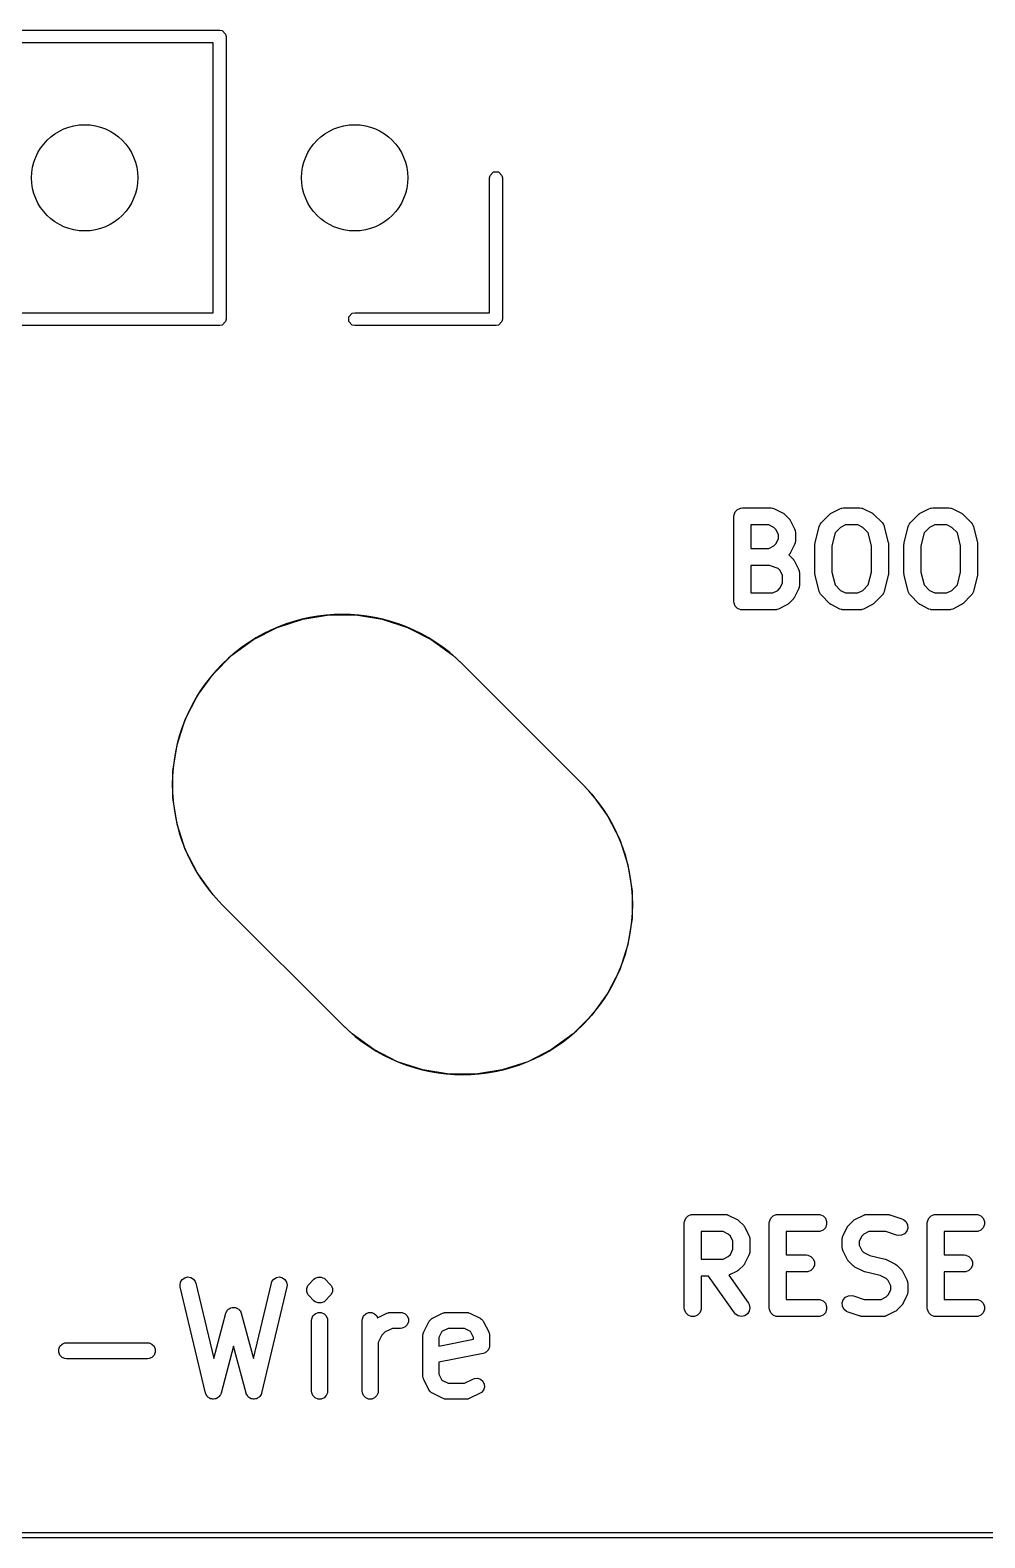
# Model space of a CAD drawing. Extents: x 89 to 178, y -115 to -57.
# Drawn here: x 152.75 to 161.73, y -115.02 to -100.83 of the extents above; entities that cross this region are included whole.
import ezdxf

# ---------------------------------------------------------------- set-up
doc = ezdxf.new("R2010")
doc.units = 0
doc.layers.add('BLACK', color=7, linetype='CONTINUOUS')

msp = doc.modelspace()

# ---------------------------------------------------------------- linework, layer by layer
at = {"layer": 'BLACK', "linetype": 'CONTINUOUS'}
for p, q in [((146.85, -100.835), (154.53, -100.835)), ((154.53, -100.835), (154.552961, -100.839567)), ((154.552961, -100.839567), (154.585433, -100.872039)), ((154.585433, -100.872039), (154.59, -100.895)), ((154.47, -100.955), (146.91, -100.955)), ((154.47, -103.495), (154.47, -100.955)), ((154.59, -100.895), (154.59, -103.555)), ((157.07, -102.225), (157.074567, -102.202039)), ((157.07, -103.495), (157.07, -102.225)), ((157.074567, -102.202039), (157.107039, -102.169567)), ((157.107039, -102.169567), (157.152961, -102.169567)), ((157.152961, -102.169567), (157.185433, -102.202039)), ((157.185433, -102.202039), (157.19, -102.225)), ((157.19, -102.225), (157.19, -103.555)), ((146.91, -103.495), (154.47, -103.495)), ((154.585433, -103.577961), (154.552961, -103.610433)), ((154.59, -103.555), (154.585433, -103.577961)), ((155.744567, -103.532039), (155.777039, -103.499567)), ((155.744567, -103.577961), (155.744567, -103.532039)), ((155.777039, -103.610433), (155.744567, -103.577961)), ((155.777039, -103.499567), (155.8, -103.495)), ((155.8, -103.495), (157.07, -103.495)), ((157.185433, -103.577961), (157.152961, -103.610433)), ((157.19, -103.555), (157.185433, -103.577961)), ((154.53, -103.615), (146.85, -103.615)), ((154.552961, -103.610433), (154.53, -103.615)), ((155.8, -103.615), (155.777039, -103.610433)), ((157.13, -103.615), (155.8, -103.615)), ((157.152961, -103.610433), (157.13, -103.615)), ((159.367619, -105.411775), (159.369156, -105.396168)), ((159.367619, -106.211775), (159.367619, -105.411775)), ((159.369156, -105.396168), (159.381101, -105.367329)), ((159.381101, -105.367329), (159.403173, -105.345257)), ((159.403173, -105.345257), (159.432012, -105.333312)), ((159.432012, -105.333312), (159.447619, -105.331775)), ((159.447619, -105.331775), (159.714285, -105.331775)), ((159.714285, -105.331775), (159.729892, -105.333312)), ((159.729892, -105.333312), (159.732548, -105.334412)), ((159.732548, -105.334412), (159.735415, -105.334616)), ((159.735415, -105.334616), (159.750062, -105.340221)), ((159.750062, -105.340221), (159.826253, -105.378316)), ((159.826253, -105.378316), (159.832967, -105.382542)), ((159.832967, -105.382542), (159.834922, -105.383352)), ((159.834922, -105.383352), (159.837121, -105.385157)), ((159.837121, -105.385157), (159.839525, -105.38667)), ((159.839525, -105.38667), (159.840907, -105.388264)), ((159.840907, -105.388264), (159.847045, -105.393301)), ((159.847045, -105.393301), (159.885139, -105.431396)), ((159.885139, -105.431396), (159.890173, -105.43753)), ((160.19105, -105.469491), (160.267241, -105.393301)), ((160.267241, -105.393301), (160.273375, -105.388265)), ((160.273375, -105.388265), (160.27476, -105.38667)), ((160.27476, -105.38667), (160.277163, -105.385156)), ((160.277163, -105.385156), (160.279363, -105.383352)), ((160.279363, -105.383352), (160.281317, -105.382542)), ((160.281317, -105.382542), (160.288032, -105.378316)), ((160.288032, -105.378316), (160.364223, -105.340221)), ((160.364223, -105.340221), (160.37887, -105.334616)), ((160.37887, -105.334616), (160.381736, -105.334412)), ((160.381736, -105.334412), (160.384393, -105.333312)), ((160.384393, -105.333312), (160.4, -105.331775)), ((160.4, -105.331775), (160.552381, -105.331775)), ((160.552381, -105.331775), (160.567988, -105.333312)), ((160.567988, -105.333312), (160.570644, -105.334412)), ((160.570644, -105.334412), (160.573511, -105.334616)), ((160.573511, -105.334616), (160.588158, -105.340221)), ((160.588158, -105.340221), (160.664348, -105.378316)), ((160.664348, -105.378316), (160.671064, -105.382543)), ((160.671064, -105.382543), (160.673016, -105.383352)), ((160.673016, -105.383352), (160.675212, -105.385154)), ((160.675212, -105.385154), (160.67762, -105.38667)), ((160.67762, -105.38667), (160.679005, -105.388267)), ((160.679005, -105.388267), (160.685139, -105.393301)), ((160.685139, -105.393301), (160.76133, -105.469491)), ((161.029145, -105.469491), (161.105336, -105.393301)), ((161.105336, -105.393301), (161.11147, -105.388265)), ((161.11147, -105.388265), (161.112855, -105.38667)), ((161.112855, -105.38667), (161.115258, -105.385156)), ((161.115258, -105.385156), (161.117458, -105.383352)), ((161.117458, -105.383352), (161.119412, -105.382542)), ((161.119412, -105.382542), (161.126127, -105.378316)), ((161.126127, -105.378316), (161.202318, -105.340221)), ((161.202318, -105.340221), (161.216965, -105.334616)), ((161.216965, -105.334616), (161.219831, -105.334412)), ((161.219831, -105.334412), (161.222488, -105.333312)), ((161.222488, -105.333312), (161.238095, -105.331775)), ((161.238095, -105.331775), (161.390476, -105.331775)), ((161.390476, -105.331775), (161.406083, -105.333312)), ((161.406083, -105.333312), (161.408739, -105.334412)), ((161.408739, -105.334412), (161.411606, -105.334616)), ((161.411606, -105.334616), (161.426253, -105.340221)), ((161.426253, -105.340221), (161.502443, -105.378316)), ((161.502443, -105.378316), (161.509159, -105.382543)), ((161.509159, -105.382543), (161.511111, -105.383352)), ((161.511111, -105.383352), (161.513307, -105.385154)), ((161.513307, -105.385154), (161.515715, -105.38667)), ((161.515715, -105.38667), (161.5171, -105.388267)), ((161.5171, -105.388267), (161.523234, -105.393301)), ((161.523234, -105.393301), (161.599425, -105.469491)), ((159.6954, -105.491775), (159.527619, -105.491775)), ((159.527619, -105.491775), (159.527619, -105.712727)), ((159.743085, -105.515617), (159.6954, -105.491775)), ((159.762823, -105.535354), (159.743085, -105.515617)), ((159.786666, -105.58304), (159.762823, -105.535354)), ((159.890173, -105.43753), (159.891771, -105.438916)), ((159.891771, -105.438916), (159.893286, -105.441324)), ((159.893286, -105.441324), (159.895088, -105.443519)), ((159.895088, -105.443519), (159.895895, -105.445469)), ((159.895895, -105.445469), (159.900125, -105.452188)), ((159.900125, -105.452188), (159.93822, -105.528379)), ((159.93822, -105.528379), (159.943825, -105.543026)), ((159.943825, -105.543026), (159.944028, -105.545892)), ((159.944028, -105.545892), (159.945129, -105.548549)), ((159.945129, -105.548549), (159.946666, -105.564156)), ((159.946666, -105.564156), (159.946666, -105.640346)), ((160.131912, -105.659038), (160.170008, -105.506657)), ((160.170008, -105.506657), (160.175284, -105.491889)), ((160.175284, -105.491889), (160.178824, -105.48711)), ((160.178824, -105.48711), (160.181101, -105.481614)), ((160.181101, -105.481614), (160.19105, -105.469491)), ((160.319855, -105.566961), (160.289523, -105.688288)), ((160.371198, -105.515618), (160.319855, -105.566961)), ((160.418885, -105.491775), (160.371198, -105.515618)), ((160.533496, -105.491775), (160.418885, -105.491775)), ((160.581182, -105.515618), (160.533496, -105.491775)), ((160.632525, -105.56696), (160.581182, -105.515618)), ((160.662857, -105.688287), (160.632525, -105.56696)), ((160.76133, -105.469491), (160.771279, -105.481614)), ((160.771279, -105.481614), (160.773555, -105.487109)), ((160.773555, -105.487109), (160.777097, -105.491889)), ((160.777097, -105.491889), (160.782373, -105.506657)), ((160.782373, -105.506657), (160.820469, -105.659039)), ((160.970007, -105.659038), (161.008103, -105.506657)), ((161.008103, -105.506657), (161.013379, -105.491889)), ((161.013379, -105.491889), (161.016919, -105.48711)), ((161.016919, -105.48711), (161.019196, -105.481614)), ((161.019196, -105.481614), (161.029145, -105.469491)), ((161.15795, -105.566961), (161.127618, -105.688288)), ((161.209293, -105.515618), (161.15795, -105.566961)), ((161.25698, -105.491775), (161.209293, -105.515618)), ((161.371591, -105.491775), (161.25698, -105.491775)), ((161.419277, -105.515618), (161.371591, -105.491775)), ((161.47062, -105.56696), (161.419277, -105.515618)), ((161.500952, -105.688287), (161.47062, -105.56696)), ((161.599425, -105.469491), (161.609374, -105.481614)), ((161.609374, -105.481614), (161.61165, -105.487109)), ((161.61165, -105.487109), (161.615192, -105.491889)), ((161.615192, -105.491889), (161.620468, -105.506657)), ((161.620468, -105.506657), (161.658564, -105.659039)), ((159.527619, -105.712727), (159.6954, -105.712727)), ((159.6954, -105.712727), (159.743085, -105.688884)), ((159.743085, -105.688884), (159.762823, -105.669147)), ((159.762823, -105.669147), (159.786666, -105.621461)), ((159.786666, -105.621461), (159.786666, -105.58304)), ((159.93822, -105.676123), (159.900125, -105.752314)), ((159.943825, -105.661476), (159.93822, -105.676123)), ((159.944028, -105.658609), (159.943825, -105.661476)), ((159.945129, -105.655953), (159.944028, -105.658609)), ((159.946666, -105.640346), (159.945129, -105.655953)), ((160.129523, -105.678441), (160.12979, -105.67572)), ((160.129523, -105.945108), (160.129523, -105.678441)), ((160.129617, -105.674552), (160.130481, -105.668707)), ((160.12979, -105.67572), (160.129617, -105.674552)), ((160.130481, -105.668707), (160.13106, -105.662834)), ((160.13106, -105.662834), (160.131511, -105.661743)), ((160.131511, -105.661743), (160.131912, -105.659038)), ((160.289523, -105.688288), (160.289523, -105.93526)), ((160.662857, -105.935261), (160.662857, -105.688287)), ((160.820469, -105.659039), (160.820869, -105.661745)), ((160.820869, -105.661745), (160.82132, -105.662834)), ((160.82132, -105.662834), (160.821897, -105.668701)), ((160.821897, -105.668701), (160.822763, -105.674552)), ((160.822763, -105.674552), (160.822589, -105.67572)), ((160.822589, -105.67572), (160.822857, -105.678441)), ((160.822857, -105.678441), (160.822857, -105.945108)), ((160.967618, -105.678441), (160.967885, -105.67572)), ((160.967618, -105.945108), (160.967618, -105.678441)), ((160.967712, -105.674552), (160.968576, -105.668707)), ((160.967885, -105.67572), (160.967712, -105.674552)), ((160.968576, -105.668707), (160.969155, -105.662834)), ((160.969155, -105.662834), (160.969606, -105.661743)), ((160.969606, -105.661743), (160.970007, -105.659038)), ((161.127618, -105.688288), (161.127618, -105.93526)), ((161.500952, -105.935261), (161.500952, -105.688287)), ((161.658564, -105.659039), (161.658964, -105.661745)), ((161.658964, -105.661745), (161.659415, -105.662834)), ((161.659415, -105.662834), (161.659992, -105.668701)), ((161.659992, -105.668701), (161.660858, -105.674552)), ((161.660858, -105.674552), (161.660684, -105.67572)), ((161.660684, -105.67572), (161.660952, -105.678441)), ((161.660952, -105.678441), (161.660952, -105.945108)), ((159.885139, -105.773106), (159.884508, -105.773736)), ((159.884508, -105.773736), (159.88514, -105.774254)), ((159.890173, -105.766971), (159.885139, -105.773106)), ((159.88514, -105.774254), (159.923235, -105.81235)), ((159.891771, -105.765586), (159.890173, -105.766971)), ((159.893286, -105.763177), (159.891771, -105.765586)), ((159.895088, -105.760983), (159.893286, -105.763177)), ((159.895895, -105.759032), (159.895088, -105.760983)), ((159.900125, -105.752314), (159.895895, -105.759032)), ((159.923235, -105.81235), (159.928268, -105.818483)), ((159.928268, -105.818483), (159.929865, -105.819868)), ((159.929865, -105.819868), (159.93138, -105.822275)), ((159.93138, -105.822275), (159.933184, -105.824473)), ((159.933184, -105.824473), (159.933992, -105.826423)), ((159.933992, -105.826423), (159.93822, -105.83314)), ((159.93822, -105.83314), (159.976316, -105.90933)), ((159.701302, -105.872727), (159.527619, -105.872727)), ((159.527619, -105.872727), (159.527619, -106.131775)), ((159.785356, -105.900744), (159.701302, -105.872727)), ((159.800917, -105.916305), (159.785356, -105.900744)), ((159.824762, -105.963993), (159.800917, -105.916305)), ((159.824762, -106.040508), (159.824762, -105.963993)), ((159.976316, -105.90933), (159.981921, -105.923976)), ((159.981921, -105.923976), (159.982124, -105.926845)), ((159.982124, -105.926845), (159.983225, -105.929501)), ((159.983225, -105.929501), (159.984762, -105.945108)), ((159.984762, -105.945108), (159.984762, -106.059394)), ((160.12979, -105.947828), (160.129523, -105.945108)), ((160.129617, -105.948997), (160.12979, -105.947828)), ((160.130481, -105.954841), (160.129617, -105.948997)), ((160.13106, -105.960715), (160.130481, -105.954841)), ((160.131511, -105.961805), (160.13106, -105.960715)), ((160.131912, -105.964511), (160.131511, -105.961805)), ((160.170008, -106.116892), (160.131912, -105.964511)), ((160.289523, -105.93526), (160.319855, -106.056588)), ((160.632525, -106.056588), (160.662857, -105.935261)), ((160.820469, -105.96451), (160.782373, -106.116892)), ((160.820869, -105.961803), (160.820469, -105.96451)), ((160.82132, -105.960715), (160.820869, -105.961803)), ((160.821897, -105.954847), (160.82132, -105.960715)), ((160.822763, -105.948997), (160.821897, -105.954847)), ((160.822857, -105.945108), (160.822589, -105.947828)), ((160.822589, -105.947828), (160.822763, -105.948997)), ((160.967885, -105.947828), (160.967618, -105.945108)), ((160.967712, -105.948997), (160.967885, -105.947828)), ((160.968576, -105.954841), (160.967712, -105.948997)), ((160.969155, -105.960715), (160.968576, -105.954841)), ((160.969606, -105.961805), (160.969155, -105.960715)), ((160.970007, -105.964511), (160.969606, -105.961805)), ((161.008103, -106.116892), (160.970007, -105.964511)), ((161.127618, -105.93526), (161.15795, -106.056588)), ((161.47062, -106.056588), (161.500952, -105.935261)), ((161.658564, -105.96451), (161.620468, -106.116892)), ((161.658964, -105.961803), (161.658564, -105.96451)), ((161.659415, -105.960715), (161.658964, -105.961803)), ((161.659992, -105.954847), (161.659415, -105.960715)), ((161.660858, -105.948997), (161.659992, -105.954847)), ((161.660952, -105.945108), (161.660684, -105.947828)), ((161.660684, -105.947828), (161.660858, -105.948997)), ((159.527619, -106.131775), (159.733496, -106.131775)), ((159.733496, -106.131775), (159.781181, -106.107932)), ((159.781181, -106.107932), (159.800917, -106.088196)), ((159.800917, -106.088196), (159.824762, -106.040508)), ((159.976316, -106.095172), (159.93822, -106.171362)), ((159.981921, -106.080526), (159.976316, -106.095172)), ((159.982124, -106.077656), (159.981921, -106.080526)), ((159.983225, -106.075001), (159.982124, -106.077656)), ((159.984762, -106.059394), (159.983225, -106.075001)), ((160.175284, -106.13166), (160.170008, -106.116892)), ((160.178824, -106.136439), (160.175284, -106.13166)), ((160.181101, -106.141934), (160.178824, -106.136439)), ((160.319855, -106.056588), (160.371198, -106.107931)), ((160.371198, -106.107931), (160.418885, -106.131775)), ((160.418885, -106.131775), (160.533496, -106.131775)), ((160.533496, -106.131775), (160.58118, -106.107932)), ((160.58118, -106.107932), (160.632525, -106.056588)), ((160.773555, -106.13644), (160.771279, -106.141935)), ((160.777097, -106.13166), (160.773555, -106.13644)), ((160.782373, -106.116892), (160.777097, -106.13166)), ((161.013379, -106.13166), (161.008103, -106.116892)), ((161.016919, -106.136439), (161.013379, -106.13166)), ((161.019196, -106.141934), (161.016919, -106.136439)), ((161.15795, -106.056588), (161.209293, -106.107931)), ((161.209293, -106.107931), (161.25698, -106.131775)), ((161.25698, -106.131775), (161.371591, -106.131775)), ((161.371591, -106.131775), (161.419275, -106.107932)), ((161.419275, -106.107932), (161.47062, -106.056588)), ((161.61165, -106.13644), (161.609374, -106.141935)), ((161.615192, -106.13166), (161.61165, -106.13644)), ((161.620468, -106.116892), (161.615192, -106.13166)), ((159.369156, -106.227382), (159.367619, -106.211775)), ((159.381101, -106.256221), (159.369156, -106.227382)), ((159.403173, -106.278293), (159.381101, -106.256221)), ((159.432012, -106.290238), (159.403173, -106.278293)), ((159.864348, -106.245234), (159.788158, -106.283329)), ((159.871065, -106.241005), (159.864348, -106.245234)), ((159.873018, -106.240197), (159.871065, -106.241005)), ((159.875215, -106.238393), (159.873018, -106.240197)), ((159.87762, -106.23688), (159.875215, -106.238393)), ((159.879004, -106.235283), (159.87762, -106.23688)), ((159.88514, -106.230248), (159.879004, -106.235283)), ((159.923235, -106.192152), (159.88514, -106.230248)), ((159.928268, -106.186018), (159.923235, -106.192152)), ((159.929865, -106.184634), (159.928268, -106.186018)), ((159.93138, -106.182226), (159.929865, -106.184634)), ((159.933184, -106.180029), (159.93138, -106.182226)), ((159.933992, -106.178078), (159.933184, -106.180029)), ((159.93822, -106.171362), (159.933992, -106.178078)), ((160.19105, -106.154057), (160.181101, -106.141934)), ((160.26724, -106.230248), (160.19105, -106.154057)), ((160.273374, -106.235282), (160.26724, -106.230248)), ((160.27476, -106.23688), (160.273374, -106.235282)), ((160.277168, -106.238395), (160.27476, -106.23688)), ((160.279363, -106.240197), (160.277168, -106.238395)), ((160.281313, -106.241005), (160.279363, -106.240197)), ((160.288032, -106.245234), (160.281313, -106.241005)), ((160.364223, -106.283329), (160.288032, -106.245234)), ((160.664348, -106.245234), (160.588158, -106.283329)), ((160.671062, -106.241007), (160.664348, -106.245234)), ((160.673017, -106.240198), (160.671062, -106.241007)), ((160.675216, -106.238392), (160.673017, -106.240198)), ((160.67762, -106.23688), (160.675216, -106.238392)), ((160.679002, -106.235285), (160.67762, -106.23688)), ((160.68514, -106.230249), (160.679002, -106.235285)), ((160.76133, -106.154058), (160.68514, -106.230249)), ((160.771279, -106.141935), (160.76133, -106.154058)), ((161.029145, -106.154057), (161.019196, -106.141934)), ((161.105335, -106.230248), (161.029145, -106.154057)), ((161.111469, -106.235282), (161.105335, -106.230248)), ((161.112855, -106.23688), (161.111469, -106.235282)), ((161.115263, -106.238395), (161.112855, -106.23688)), ((161.117458, -106.240197), (161.115263, -106.238395)), ((161.119408, -106.241005), (161.117458, -106.240197)), ((161.126127, -106.245234), (161.119408, -106.241005)), ((161.202318, -106.283329), (161.126127, -106.245234)), ((161.502443, -106.245234), (161.426253, -106.283329)), ((161.509157, -106.241007), (161.502443, -106.245234)), ((161.511112, -106.240198), (161.509157, -106.241007)), ((161.513311, -106.238392), (161.511112, -106.240198)), ((161.515715, -106.23688), (161.513311, -106.238392)), ((161.517097, -106.235285), (161.515715, -106.23688)), ((161.523235, -106.230249), (161.517097, -106.235285)), ((161.599425, -106.154058), (161.523235, -106.230249)), ((161.609374, -106.141935), (161.599425, -106.154058)), ((155.072021, -106.456108), (155.310803, -106.378523)), ((155.072021, -106.456108), (155.310803, -106.378523)), ((155.310803, -106.378523), (155.55878, -106.339247)), ((155.310803, -106.378523), (155.55878, -106.339247)), ((155.55878, -106.339247), (155.80985, -106.339247)), ((155.55878, -106.339247), (155.80985, -106.339247)), ((155.80985, -106.339247), (156.057827, -106.378523)), ((155.80985, -106.339247), (156.057827, -106.378523)), ((156.057827, -106.378523), (156.296609, -106.456108)), ((156.057827, -106.378523), (156.296609, -106.456108)), ((159.447619, -106.291775), (159.432012, -106.290238)), ((159.752381, -106.291775), (159.447619, -106.291775)), ((159.767988, -106.290238), (159.752381, -106.291775)), ((159.770644, -106.289137), (159.767988, -106.290238)), ((159.773511, -106.288934), (159.770644, -106.289137)), ((159.788158, -106.283329), (159.773511, -106.288934)), ((160.37887, -106.288934), (160.364223, -106.283329)), ((160.381736, -106.289137), (160.37887, -106.288934)), ((160.384393, -106.290238), (160.381736, -106.289137)), ((160.4, -106.291775), (160.384393, -106.290238)), ((160.552381, -106.291775), (160.4, -106.291775)), ((160.567988, -106.290238), (160.552381, -106.291775)), ((160.570644, -106.289137), (160.567988, -106.290238)), ((160.573511, -106.288934), (160.570644, -106.289137)), ((160.588158, -106.283329), (160.573511, -106.288934)), ((161.216965, -106.288934), (161.202318, -106.283329)), ((161.219831, -106.289137), (161.216965, -106.288934)), ((161.222488, -106.290238), (161.219831, -106.289137)), ((161.238095, -106.291775), (161.222488, -106.290238)), ((161.390476, -106.291775), (161.238095, -106.291775)), ((161.406083, -106.290238), (161.390476, -106.291775)), ((161.408739, -106.289137), (161.406083, -106.290238)), ((161.411606, -106.288934), (161.408739, -106.289137)), ((161.426253, -106.283329), (161.411606, -106.288934)), ((154.848318, -106.57009), (155.072021, -106.456108)), ((154.848318, -106.57009), (155.072021, -106.456108)), ((156.296609, -106.456108), (156.520312, -106.57009)), ((156.296609, -106.456108), (156.520312, -106.57009)), ((154.645198, -106.717665), (154.848318, -106.57009)), ((154.645198, -106.717665), (154.848318, -106.57009)), ((156.520312, -106.57009), (156.723432, -106.717665)), ((156.520312, -106.57009), (156.723432, -106.717665)), ((154.467665, -106.895198), (154.645198, -106.717665)), ((154.467665, -106.895198), (154.645198, -106.717665)), ((156.723432, -106.717665), (156.815686, -106.802944)), ((156.723432, -106.717665), (156.815686, -106.802944)), ((157.947056, -107.934315), (156.815685, -106.802944)), ((156.815686, -106.802944), (157.947056, -107.934314)), ((156.815686, -106.802944), (157.947056, -107.934314)), ((154.32009, -107.098318), (154.467665, -106.895198)), ((154.32009, -107.098318), (154.467665, -106.895198)), ((154.206108, -107.322021), (154.32009, -107.098318)), ((154.206108, -107.322021), (154.32009, -107.098318)), ((154.128523, -107.560803), (154.206108, -107.322021)), ((154.128523, -107.560803), (154.206108, -107.322021)), ((154.089247, -107.80878), (154.128523, -107.560803)), ((154.089247, -107.80878), (154.128523, -107.560803)), ((154.089247, -108.05985), (154.089247, -107.80878)), ((154.089247, -108.05985), (154.089247, -107.80878)), ((157.947056, -107.934314), (158.032335, -108.026568)), ((157.947056, -107.934314), (158.032335, -108.026568)), ((154.128523, -108.307827), (154.089247, -108.05985)), ((154.128523, -108.307827), (154.089247, -108.05985)), ((158.032335, -108.026568), (158.17991, -108.229688)), ((158.032335, -108.026568), (158.17991, -108.229688)), ((158.17991, -108.229688), (158.293892, -108.453391)), ((158.17991, -108.229688), (158.293892, -108.453391)), ((154.206108, -108.546609), (154.128523, -108.307827)), ((154.206108, -108.546609), (154.128523, -108.307827)), ((154.32009, -108.770312), (154.206108, -108.546609)), ((154.32009, -108.770312), (154.206108, -108.546609)), ((158.293892, -108.453391), (158.371477, -108.692173)), ((158.293892, -108.453391), (158.371477, -108.692173)), ((158.371477, -108.692173), (158.410753, -108.94015)), ((158.371477, -108.692173), (158.410753, -108.94015)), ((154.467665, -108.973432), (154.32009, -108.770312)), ((154.467665, -108.973432), (154.32009, -108.770312)), ((154.552944, -109.065686), (154.467665, -108.973432)), ((154.552944, -109.065686), (154.467665, -108.973432)), ((158.410753, -108.94015), (158.410753, -109.19122)), ((158.410753, -108.94015), (158.410753, -109.19122)), ((154.552944, -109.065685), (155.684315, -110.197056)), ((155.684314, -110.197056), (154.552944, -109.065686)), ((155.684314, -110.197056), (154.552944, -109.065686)), ((158.410753, -109.19122), (158.371477, -109.439197)), ((158.410753, -109.19122), (158.371477, -109.439197)), ((158.371477, -109.439197), (158.293892, -109.677979)), ((158.371477, -109.439197), (158.293892, -109.677979)), ((158.293892, -109.677979), (158.17991, -109.901683)), ((158.293892, -109.677979), (158.17991, -109.901683)), ((158.17991, -109.901683), (158.032335, -110.104802)), ((158.17991, -109.901683), (158.032335, -110.104802)), ((158.032335, -110.104802), (157.854802, -110.282335)), ((158.032335, -110.104802), (157.854802, -110.282335)), ((155.776568, -110.282335), (155.684314, -110.197056)), ((155.776568, -110.282335), (155.684314, -110.197056)), ((155.979688, -110.42991), (155.776568, -110.282335)), ((155.979688, -110.42991), (155.776568, -110.282335)), ((157.854802, -110.282335), (157.651683, -110.42991)), ((157.854802, -110.282335), (157.651683, -110.42991)), ((156.203391, -110.543892), (155.979688, -110.42991)), ((156.203391, -110.543892), (155.979688, -110.42991)), ((157.651683, -110.42991), (157.427979, -110.543892)), ((157.651683, -110.42991), (157.427979, -110.543892)), ((156.442173, -110.621477), (156.203391, -110.543892)), ((156.442173, -110.621477), (156.203391, -110.543892)), ((156.69015, -110.660753), (156.442173, -110.621477)), ((156.69015, -110.660753), (156.442173, -110.621477)), ((156.94122, -110.660753), (156.69015, -110.660753)), ((156.94122, -110.660753), (156.69015, -110.660753)), ((157.189197, -110.621477), (156.94122, -110.660753)), ((157.189197, -110.621477), (156.94122, -110.660753)), ((157.427979, -110.543892), (157.189197, -110.621477)), ((157.427979, -110.543892), (157.189197, -110.621477)), ((158.900952, -112.061775), (158.902489, -112.046168)), ((158.900952, -112.861775), (158.900952, -112.061775)), ((158.902489, -112.046168), (158.914434, -112.017329)), ((158.914434, -112.017329), (158.936506, -111.995257)), ((158.936506, -111.995257), (158.965345, -111.983312)), ((158.965345, -111.983312), (158.980952, -111.981775)), ((158.980952, -111.981775), (159.285714, -111.981775)), ((159.285714, -111.981775), (159.301321, -111.983312)), ((159.301321, -111.983312), (159.303977, -111.984412)), ((159.303977, -111.984412), (159.306844, -111.984616)), ((159.306844, -111.984616), (159.321491, -111.990221)), ((159.321491, -111.990221), (159.397681, -112.028316)), ((159.397681, -112.028316), (159.404395, -112.032542)), ((159.404395, -112.032542), (159.40635, -112.033352)), ((159.40635, -112.033352), (159.408549, -112.035157)), ((159.408549, -112.035157), (159.410953, -112.03667)), ((159.410953, -112.03667), (159.412335, -112.038264)), ((159.412335, -112.038264), (159.418473, -112.043301)), ((159.418473, -112.043301), (159.456567, -112.081396)), ((159.456567, -112.081396), (159.461601, -112.08753)), ((159.461601, -112.08753), (159.463199, -112.088916)), ((159.463199, -112.088916), (159.464714, -112.091324)), ((159.464714, -112.091324), (159.466516, -112.093519)), ((159.466516, -112.093519), (159.467323, -112.095469)), ((159.467323, -112.095469), (159.471553, -112.102188)), ((159.700952, -112.061775), (159.702489, -112.046168)), ((159.700952, -112.861775), (159.700952, -112.061775)), ((159.702489, -112.046168), (159.714434, -112.017329)), ((159.714434, -112.017329), (159.736506, -111.995257)), ((159.736506, -111.995257), (159.765345, -111.983312)), ((159.765345, -111.983312), (159.780952, -111.981775)), ((159.780952, -111.981775), (160.161904, -111.981775)), ((160.161904, -111.981775), (160.177511, -111.983312)), ((160.177511, -111.983312), (160.20635, -111.995257)), ((160.20635, -111.995257), (160.228422, -112.017329)), ((160.228422, -112.017329), (160.240367, -112.046168)), ((160.240367, -112.077382), (160.228422, -112.106221)), ((160.240367, -112.046168), (160.240367, -112.077382)), ((160.433208, -112.102188), (160.437434, -112.095473)), ((160.437434, -112.095473), (160.438244, -112.093519)), ((160.438244, -112.093519), (160.440049, -112.091319)), ((160.440049, -112.091319), (160.441562, -112.088916)), ((160.441562, -112.088916), (160.443156, -112.087533)), ((160.443156, -112.087533), (160.448193, -112.081396)), ((160.448193, -112.081396), (160.486288, -112.043302)), ((160.486288, -112.043302), (160.492422, -112.038267)), ((160.492422, -112.038267), (160.493808, -112.03667)), ((160.493808, -112.03667), (160.496216, -112.035154)), ((160.496216, -112.035154), (160.498411, -112.033353)), ((160.498411, -112.033353), (160.500361, -112.032545)), ((160.500361, -112.032545), (160.50708, -112.028316)), ((160.50708, -112.028316), (160.58327, -111.990221)), ((160.58327, -111.990221), (160.597917, -111.984616)), ((160.597917, -111.984616), (160.600783, -111.984412)), ((160.600783, -111.984412), (160.60344, -111.983312)), ((160.60344, -111.983312), (160.619047, -111.981775)), ((160.619047, -111.981775), (160.809524, -111.981775)), ((160.809524, -111.981775), (160.817421, -111.982552)), ((160.817421, -111.982552), (160.81953, -111.982403)), ((160.81953, -111.982403), (160.822302, -111.983033)), ((160.822302, -111.983033), (160.825131, -111.983312)), ((160.825131, -111.983312), (160.827082, -111.98412)), ((160.827082, -111.98412), (160.834822, -111.98588)), ((160.834822, -111.98588), (160.949107, -112.023975)), ((160.949107, -112.023975), (160.963427, -112.030369)), ((160.963427, -112.030369), (160.987009, -112.050821)), ((160.987009, -112.050821), (161.000969, -112.07874)), ((161.000969, -112.07874), (161.003181, -112.109876)), ((161.186667, -112.061775), (161.188204, -112.046168)), ((161.186667, -112.861775), (161.186667, -112.061775)), ((161.188204, -112.046168), (161.200149, -112.017329)), ((161.200149, -112.017329), (161.222221, -111.995257)), ((161.222221, -111.995257), (161.25106, -111.983312)), ((161.25106, -111.983312), (161.266667, -111.981775)), ((161.266667, -111.981775), (161.647619, -111.981775)), ((161.647619, -111.981775), (161.663226, -111.983312)), ((161.663226, -111.983312), (161.692065, -111.995257)), ((161.692065, -111.995257), (161.714137, -112.017329)), ((161.714137, -112.017329), (161.726082, -112.046168)), ((161.726082, -112.077382), (161.714137, -112.106221)), ((161.726082, -112.046168), (161.726082, -112.077382)), ((159.266829, -112.141775), (159.060952, -112.141775)), ((159.060952, -112.141775), (159.060952, -112.400822)), ((159.314513, -112.165617), (159.266829, -112.141775)), ((159.334251, -112.185354), (159.314513, -112.165617)), ((159.358095, -112.233041), (159.334251, -112.185354)), ((159.358095, -112.309555), (159.358095, -112.233041)), ((159.471553, -112.102188), (159.509649, -112.178378)), ((159.509649, -112.178378), (159.515254, -112.193025)), ((159.515254, -112.193025), (159.515457, -112.195892)), ((159.515457, -112.195892), (159.516558, -112.198549)), ((159.516558, -112.198549), (159.518095, -112.214156)), ((159.518095, -112.214156), (159.518095, -112.328441)), ((160.161904, -112.141775), (159.860952, -112.141775)), ((159.860952, -112.141775), (159.860952, -112.362727)), ((160.177511, -112.140238), (160.161904, -112.141775)), ((160.20635, -112.128293), (160.177511, -112.140238)), ((160.228422, -112.106221), (160.20635, -112.128293)), ((160.386666, -112.214156), (160.388203, -112.198549)), ((160.386666, -112.290346), (160.386666, -112.214156)), ((160.388203, -112.198549), (160.389303, -112.195892)), ((160.389303, -112.195892), (160.389507, -112.193025)), ((160.389507, -112.193025), (160.395112, -112.178379)), ((160.395112, -112.178379), (160.433208, -112.102188)), ((160.570509, -112.185354), (160.546666, -112.233041)), ((160.546666, -112.233041), (160.546666, -112.27146)), ((160.590246, -112.165617), (160.570509, -112.185354)), ((160.637932, -112.141775), (160.590246, -112.165617)), ((160.796541, -112.141775), (160.637932, -112.141775)), ((160.898511, -112.175765), (160.796541, -112.141775)), ((160.913803, -112.179242), (160.898511, -112.175765)), ((160.944939, -112.17703), (160.913803, -112.179242)), ((160.972858, -112.16307), (160.944939, -112.17703)), ((160.99331, -112.139488), (160.972858, -112.16307)), ((161.003181, -112.109876), (160.99331, -112.139488)), ((161.647619, -112.141775), (161.346667, -112.141775)), ((161.346667, -112.141775), (161.346667, -112.362727)), ((161.663226, -112.140238), (161.647619, -112.141775)), ((161.692065, -112.128293), (161.663226, -112.140238)), ((161.714137, -112.106221), (161.692065, -112.128293)), ((159.266829, -112.400822), (159.314513, -112.376979)), ((159.314513, -112.376979), (159.334251, -112.357242)), ((159.334251, -112.357242), (159.358095, -112.309555)), ((159.509649, -112.364219), (159.471553, -112.440409)), ((159.515254, -112.349572), (159.509649, -112.364219)), ((159.515457, -112.346704), (159.515254, -112.349572)), ((159.516558, -112.344048), (159.515457, -112.346704)), ((159.518095, -112.328441), (159.516558, -112.344048)), ((159.860952, -112.362727), (160.047618, -112.362727)), ((160.047618, -112.362727), (160.063225, -112.364264)), ((160.063225, -112.364264), (160.092064, -112.376209)), ((160.092064, -112.376209), (160.114136, -112.398281)), ((160.388203, -112.305953), (160.386666, -112.290346)), ((160.389303, -112.308609), (160.388203, -112.305953)), ((160.389507, -112.311477), (160.389303, -112.308609)), ((160.395112, -112.326123), (160.389507, -112.311477)), ((160.433208, -112.402314), (160.395112, -112.326123)), ((160.546666, -112.27146), (160.570509, -112.319147)), ((160.570509, -112.319147), (160.590246, -112.338884)), ((160.590246, -112.338884), (160.646969, -112.367245)), ((160.646969, -112.367245), (160.790831, -112.403211)), ((161.346667, -112.362727), (161.533333, -112.362727)), ((161.533333, -112.362727), (161.54894, -112.364264)), ((161.54894, -112.364264), (161.577779, -112.376209)), ((161.577779, -112.376209), (161.599851, -112.398281)), ((159.060952, -112.400822), (159.266829, -112.400822)), ((159.397681, -112.514281), (159.321491, -112.552376)), ((159.404395, -112.510054), (159.397681, -112.514281)), ((159.40635, -112.509245), (159.404395, -112.510054)), ((159.408549, -112.507439), (159.40635, -112.509245)), ((159.410953, -112.505927), (159.408549, -112.507439)), ((159.412335, -112.504332), (159.410953, -112.505927)), ((159.418473, -112.499296), (159.412335, -112.504332)), ((159.456567, -112.461201), (159.418473, -112.499296)), ((159.461601, -112.455066), (159.456567, -112.461201)), ((159.463199, -112.453681), (159.461601, -112.455066)), ((159.464714, -112.451272), (159.463199, -112.453681)), ((159.466516, -112.449078), (159.464714, -112.451272)), ((159.467323, -112.447127), (159.466516, -112.449078)), ((159.471553, -112.440409), (159.467323, -112.447127)), ((160.047618, -112.522727), (159.860952, -112.522727)), ((159.860952, -112.522727), (159.860952, -112.781775)), ((160.063225, -112.52119), (160.047618, -112.522727)), ((160.092064, -112.509245), (160.063225, -112.52119)), ((160.114136, -112.487173), (160.092064, -112.509245)), ((160.114136, -112.398281), (160.126081, -112.42712)), ((160.126081, -112.458334), (160.114136, -112.487173)), ((160.126081, -112.42712), (160.126081, -112.458334)), ((160.437434, -112.409028), (160.433208, -112.402314)), ((160.438244, -112.410983), (160.437434, -112.409028)), ((160.440049, -112.413182), (160.438244, -112.410983)), ((160.441562, -112.415586), (160.440049, -112.413182)), ((160.443156, -112.416968), (160.441562, -112.415586)), ((160.448193, -112.423106), (160.443156, -112.416968)), ((160.486288, -112.4612), (160.448193, -112.423106)), ((160.492422, -112.466234), (160.486288, -112.4612)), ((160.493808, -112.467832), (160.492422, -112.466234)), ((160.496216, -112.469347), (160.493808, -112.467832)), ((160.498411, -112.471149), (160.496216, -112.469347)), ((160.500361, -112.471956), (160.498411, -112.471149)), ((160.50708, -112.476186), (160.500361, -112.471956)), ((160.58327, -112.514281), (160.50708, -112.476186)), ((160.584411, -112.514717), (160.58327, -112.514281)), ((160.584876, -112.515062), (160.584411, -112.514717)), ((160.591424, -112.517401), (160.584876, -112.515062)), ((160.597917, -112.519886), (160.591424, -112.517401)), ((160.598493, -112.519926), (160.597917, -112.519886)), ((160.599644, -112.520338), (160.598493, -112.519926)), ((160.743507, -112.556304), (160.599644, -112.520338)), ((160.790831, -112.403211), (160.791981, -112.403621)), ((160.791981, -112.403621), (160.792559, -112.403663)), ((160.792559, -112.403663), (160.799058, -112.40615)), ((160.799058, -112.40615), (160.805599, -112.408487)), ((160.805599, -112.408487), (160.806063, -112.408831)), ((160.806063, -112.408831), (160.807205, -112.409268)), ((160.807205, -112.409268), (160.883396, -112.447364)), ((160.883396, -112.447364), (160.89011, -112.45159)), ((160.89011, -112.45159), (160.892065, -112.4524)), ((160.892065, -112.4524), (160.894264, -112.454205)), ((160.894264, -112.454205), (160.896668, -112.455718)), ((160.896668, -112.455718), (160.89805, -112.457312)), ((160.89805, -112.457312), (160.904188, -112.462349)), ((160.904188, -112.462349), (160.942282, -112.500444)), ((160.942282, -112.500444), (160.947316, -112.506578)), ((160.947316, -112.506578), (160.948914, -112.507964)), ((160.948914, -112.507964), (160.950429, -112.510372)), ((160.950429, -112.510372), (160.952231, -112.512567)), ((160.952231, -112.512567), (160.953038, -112.514517)), ((160.953038, -112.514517), (160.957268, -112.521236)), ((160.957268, -112.521236), (160.995363, -112.597426)), ((161.533333, -112.522727), (161.346667, -112.522727)), ((161.346667, -112.522727), (161.346667, -112.781775)), ((161.54894, -112.52119), (161.533333, -112.522727)), ((161.577779, -112.509245), (161.54894, -112.52119)), ((161.599851, -112.487173), (161.577779, -112.509245)), ((161.599851, -112.398281), (161.611796, -112.42712)), ((161.611796, -112.458334), (161.599851, -112.487173)), ((161.611796, -112.42712), (161.611796, -112.458334)), ((154.157069, -112.647623), (154.161702, -112.618728)), ((154.159057, -112.662191), (154.157069, -112.647623)), ((154.397152, -113.662191), (154.159057, -112.662191)), ((154.161702, -112.618728), (154.177038, -112.593806)), ((154.177038, -112.593806), (154.200745, -112.576649)), ((154.200745, -112.576649), (154.229213, -112.569871)), ((154.229213, -112.569871), (154.258108, -112.574504)), ((154.258108, -112.574504), (154.28303, -112.58984)), ((154.28303, -112.58984), (154.300187, -112.613547)), ((154.300187, -112.613547), (154.304977, -112.627447)), ((154.304977, -112.627447), (154.474228, -113.338303)), ((154.846947, -113.338303), (155.0162, -112.627448)), ((155.16212, -112.662191), (154.924024, -113.662191)), ((155.0162, -112.627448), (155.02099, -112.613547)), ((155.02099, -112.613547), (155.038147, -112.58984)), ((155.038147, -112.58984), (155.063069, -112.574504)), ((155.063069, -112.574504), (155.091964, -112.569871)), ((155.091964, -112.569871), (155.120432, -112.57665)), ((155.120432, -112.57665), (155.144139, -112.593806)), ((155.144139, -112.593806), (155.159475, -112.618728)), ((155.159475, -112.618728), (155.164108, -112.647623)), ((155.164108, -112.647623), (155.16212, -112.662191)), ((155.348934, -112.677807), (155.360133, -112.65077)), ((155.360133, -112.65077), (155.36946, -112.639405)), ((155.36946, -112.639405), (155.417079, -112.591786)), ((155.417079, -112.591786), (155.428444, -112.582459)), ((155.428444, -112.582459), (155.45548, -112.57126)), ((155.45548, -112.57126), (155.484743, -112.57126)), ((155.484743, -112.57126), (155.484744, -112.57126)), ((155.484744, -112.57126), (155.497756, -112.57665)), ((155.497756, -112.57665), (155.51178, -112.582459)), ((155.51178, -112.582459), (155.523145, -112.591786)), ((155.523145, -112.591786), (155.570764, -112.639405)), ((155.570764, -112.639405), (155.580091, -112.65077)), ((155.580091, -112.65077), (155.584822, -112.662191)), ((155.584822, -112.662191), (155.59129, -112.677807)), ((159.129775, -112.560822), (159.060952, -112.560822)), ((159.060952, -112.560822), (159.060952, -112.861775)), ((159.372556, -112.907652), (159.129775, -112.560822)), ((159.321491, -112.552376), (159.319659, -112.553077)), ((159.319659, -112.553077), (159.503633, -112.815898)), ((160.800229, -112.584665), (160.743507, -112.556304)), ((160.819966, -112.604402), (160.800229, -112.584665)), ((160.843809, -112.652088), (160.819966, -112.604402)), ((160.843809, -112.690509), (160.843809, -112.652088)), ((160.995363, -112.597426), (161.000968, -112.612073)), ((161.000968, -112.612073), (161.001171, -112.614939)), ((161.001171, -112.614939), (161.002272, -112.617596)), ((161.002272, -112.617596), (161.003809, -112.633203)), ((161.003809, -112.633203), (161.003809, -112.709394)), ((155.348934, -112.707069), (155.348934, -112.677807)), ((155.360133, -112.734106), (155.348934, -112.707069)), ((155.36946, -112.745471), (155.360133, -112.734106)), ((155.417079, -112.79309), (155.36946, -112.745471)), ((155.428444, -112.802417), (155.417079, -112.79309)), ((155.45548, -112.813616), (155.428444, -112.802417)), ((155.51178, -112.802417), (155.484744, -112.813616)), ((155.523145, -112.79309), (155.51178, -112.802417)), ((155.570764, -112.745471), (155.523145, -112.79309)), ((155.580091, -112.734106), (155.570764, -112.745471)), ((155.59129, -112.70707), (155.580091, -112.734106)), ((155.59129, -112.677807), (155.59129, -112.70707)), ((159.860952, -112.781775), (160.161904, -112.781775)), ((160.161904, -112.781775), (160.177511, -112.783312)), ((160.177511, -112.783312), (160.20635, -112.795257)), ((160.20635, -112.795257), (160.228422, -112.817329)), ((160.387294, -112.813674), (160.397165, -112.784062)), ((160.397165, -112.784062), (160.417616, -112.76048)), ((160.417616, -112.76048), (160.445535, -112.74652)), ((160.445535, -112.74652), (160.476672, -112.744308)), ((160.476672, -112.744308), (160.491964, -112.747785)), ((160.491964, -112.747785), (160.593935, -112.781775)), ((160.593935, -112.781775), (160.752543, -112.781775)), ((160.752543, -112.781775), (160.800229, -112.757932)), ((160.800229, -112.757932), (160.819965, -112.738195)), ((160.819965, -112.738195), (160.843809, -112.690509)), ((160.995363, -112.745171), (160.957268, -112.821361)), ((161.000968, -112.730524), (160.995363, -112.745171)), ((161.001171, -112.727657), (161.000968, -112.730524)), ((161.002272, -112.725001), (161.001171, -112.727657)), ((161.003809, -112.709394), (161.002272, -112.725001)), ((161.346667, -112.781775), (161.647619, -112.781775)), ((161.647619, -112.781775), (161.663226, -112.783312)), ((161.663226, -112.783312), (161.692065, -112.795257)), ((161.692065, -112.795257), (161.714137, -112.817329)), ((154.474228, -113.338303), (154.58812, -112.911208)), ((154.58812, -112.911208), (154.589405, -112.907779)), ((154.589405, -112.907779), (154.589597, -112.90634)), ((154.589597, -112.90634), (154.590586, -112.90463)), ((154.590586, -112.90463), (154.593283, -112.897441)), ((154.593283, -112.897441), (154.5993, -112.88958)), ((154.5993, -112.88958), (154.604259, -112.881015)), ((154.604259, -112.881015), (154.608116, -112.878062)), ((154.608116, -112.878062), (154.61107, -112.874204)), ((154.61107, -112.874204), (154.619637, -112.869243)), ((154.619637, -112.869243), (154.627497, -112.863228)), ((154.627497, -112.863228), (154.632189, -112.861976)), ((154.632189, -112.861976), (154.636395, -112.859542)), ((154.636395, -112.859542), (154.646212, -112.858237)), ((154.646212, -112.858237), (154.655773, -112.855688)), ((154.655773, -112.855688), (154.660585, -112.856327)), ((154.660585, -112.856327), (154.665404, -112.855687)), ((154.665404, -112.855687), (154.674974, -112.858239)), ((154.674974, -112.858239), (154.684781, -112.859542)), ((154.684781, -112.859542), (154.688982, -112.861974)), ((154.688982, -112.861974), (154.693679, -112.863227)), ((154.693679, -112.863227), (154.701541, -112.869245)), ((154.701541, -112.869245), (154.710106, -112.874204)), ((154.710106, -112.874204), (154.713058, -112.878061)), ((154.713058, -112.878061), (154.716917, -112.881015)), ((154.716917, -112.881015), (154.721878, -112.889583)), ((154.721878, -112.889583), (154.727893, -112.897442)), ((154.727893, -112.897442), (154.730587, -112.904626)), ((154.730587, -112.904626), (154.731579, -112.906339)), ((154.731579, -112.906339), (154.73177, -112.90778)), ((154.73177, -112.90778), (154.733056, -112.911208)), ((154.733056, -112.911208), (154.846947, -113.338303)), ((155.396553, -112.96352), (155.407752, -112.936484)), ((155.407752, -112.936484), (155.428444, -112.915792)), ((155.428444, -112.915792), (155.45548, -112.904593)), ((155.455481, -112.813616), (155.45548, -112.813616)), ((155.45548, -112.904593), (155.484744, -112.904593)), ((155.484743, -112.813616), (155.455481, -112.813616)), ((155.484744, -112.813616), (155.484743, -112.813616)), ((155.484744, -112.904593), (155.51178, -112.915792)), ((155.51178, -112.915792), (155.532472, -112.936484)), ((155.532472, -112.936484), (155.543671, -112.96352)), ((155.872743, -112.96352), (155.883942, -112.936484)), ((155.883942, -112.936484), (155.904634, -112.915792)), ((155.904634, -112.915792), (155.93167, -112.904593)), ((155.93167, -112.904593), (155.960934, -112.904593)), ((155.960934, -112.904593), (155.98797, -112.915792)), ((155.98797, -112.915792), (156.008662, -112.936484)), ((156.008662, -112.936484), (156.016167, -112.954604)), ((156.016167, -112.954604), (156.103237, -112.91107)), ((156.103237, -112.91107), (156.116968, -112.905815)), ((156.116968, -112.905815), (156.119657, -112.905623)), ((156.119657, -112.905623), (156.122146, -112.904593)), ((156.122146, -112.904593), (156.136778, -112.903152)), ((156.136778, -112.903152), (156.232016, -112.903152)), ((156.232016, -112.903152), (156.246648, -112.904593)), ((156.246648, -112.904593), (156.273684, -112.915792)), ((156.273684, -112.915792), (156.294376, -112.936484)), ((156.294376, -112.936484), (156.305575, -112.96352)), ((156.531809, -112.958689), (156.627047, -112.91107)), ((156.627047, -112.91107), (156.640778, -112.905815)), ((156.640778, -112.905815), (156.643467, -112.905623)), ((156.643467, -112.905623), (156.645956, -112.904593)), ((156.645956, -112.904593), (156.660588, -112.903152)), ((156.660588, -112.903152), (156.851064, -112.903152)), ((156.851064, -112.903152), (156.865696, -112.904593)), ((156.865696, -112.904593), (156.868185, -112.905624)), ((156.868185, -112.905624), (156.870873, -112.905815)), ((156.870873, -112.905815), (156.884605, -112.91107)), ((156.884605, -112.91107), (156.979843, -112.958689)), ((158.902489, -112.877382), (158.900952, -112.861775)), ((158.914434, -112.906221), (158.902489, -112.877382)), ((158.936506, -112.928293), (158.914434, -112.906221)), ((158.965345, -112.940238), (158.936506, -112.928293)), ((158.996559, -112.940238), (158.965345, -112.940238)), ((159.025398, -112.928293), (158.996559, -112.940238)), ((159.04747, -112.906221), (159.025398, -112.928293)), ((159.059415, -112.877382), (159.04747, -112.906221)), ((159.060952, -112.861775), (159.059415, -112.877382)), ((159.382765, -112.919556), (159.372556, -112.907652)), ((159.409089, -112.936332), (159.382765, -112.919556)), ((159.439829, -112.941756), (159.409089, -112.936332)), ((159.470305, -112.935004), (159.439829, -112.941756)), ((159.495876, -112.917104), (159.470305, -112.935004)), ((159.512652, -112.89078), (159.495876, -112.917104)), ((159.503633, -112.815898), (159.511324, -112.829565)), ((159.511324, -112.829565), (159.518077, -112.860041)), ((159.518077, -112.860041), (159.512652, -112.89078)), ((159.702489, -112.877382), (159.700952, -112.861775)), ((159.714434, -112.906221), (159.702489, -112.877382)), ((159.736506, -112.928293), (159.714434, -112.906221)), ((159.765345, -112.940238), (159.736506, -112.928293)), ((159.780952, -112.941775), (159.765345, -112.940238)), ((160.161904, -112.941775), (159.780952, -112.941775)), ((160.177511, -112.940238), (160.161904, -112.941775)), ((160.20635, -112.928293), (160.177511, -112.940238)), ((160.228422, -112.906221), (160.20635, -112.928293)), ((160.228422, -112.817329), (160.240367, -112.846168)), ((160.240367, -112.877382), (160.228422, -112.906221)), ((160.240367, -112.846168), (160.240367, -112.877382)), ((160.389506, -112.844811), (160.387294, -112.813674)), ((160.403466, -112.87273), (160.389506, -112.844811)), ((160.427048, -112.893181), (160.403466, -112.87273)), ((160.441368, -112.899575), (160.427048, -112.893181)), ((160.555654, -112.93767), (160.441368, -112.899575)), ((160.563393, -112.939429), (160.555654, -112.93767)), ((160.565345, -112.940238), (160.563393, -112.939429)), ((160.568173, -112.940516), (160.565345, -112.940238)), ((160.570946, -112.941147), (160.568173, -112.940516)), ((160.573054, -112.940997), (160.570946, -112.941147)), ((160.580952, -112.941775), (160.573054, -112.940997)), ((160.771428, -112.941775), (160.580952, -112.941775)), ((160.787035, -112.940238), (160.771428, -112.941775)), ((160.789691, -112.939137), (160.787035, -112.940238)), ((160.792558, -112.938934), (160.789691, -112.939137)), ((160.807205, -112.933329), (160.792558, -112.938934)), ((160.883396, -112.895234), (160.807205, -112.933329)), ((160.890113, -112.891005), (160.883396, -112.895234)), ((160.892066, -112.890197), (160.890113, -112.891005)), ((160.894263, -112.888393), (160.892066, -112.890197)), ((160.896668, -112.88688), (160.894263, -112.888393)), ((160.898052, -112.885283), (160.896668, -112.88688)), ((160.904188, -112.880248), (160.898052, -112.885283)), ((160.942283, -112.842152), (160.904188, -112.880248)), ((160.947316, -112.836018), (160.942283, -112.842152)), ((160.948914, -112.834633), (160.947316, -112.836018)), ((160.950429, -112.832225), (160.948914, -112.834633)), ((160.952232, -112.830029), (160.950429, -112.832225)), ((160.95304, -112.828077), (160.952232, -112.830029)), ((160.957268, -112.821361), (160.95304, -112.828077)), ((161.188204, -112.877382), (161.186667, -112.861775)), ((161.200149, -112.906221), (161.188204, -112.877382)), ((161.222221, -112.928293), (161.200149, -112.906221)), ((161.25106, -112.940238), (161.222221, -112.928293)), ((161.266667, -112.941775), (161.25106, -112.940238)), ((161.647619, -112.941775), (161.266667, -112.941775)), ((161.663226, -112.940238), (161.647619, -112.941775)), ((161.692065, -112.928293), (161.663226, -112.940238)), ((161.714137, -112.906221), (161.692065, -112.928293)), ((161.714137, -112.817329), (161.726082, -112.846168)), ((161.726082, -112.877382), (161.714137, -112.906221)), ((161.726082, -112.846168), (161.726082, -112.877382)), ((155.395112, -112.978152), (155.396553, -112.96352)), ((155.395112, -113.644819), (155.395112, -112.978152)), ((155.543671, -112.96352), (155.545112, -112.978152)), ((155.545112, -112.978152), (155.545112, -113.644819)), ((155.871302, -112.978152), (155.872743, -112.96352)), ((155.871302, -113.644819), (155.871302, -112.978152)), ((156.085967, -113.08741), (156.05556, -113.117817)), ((156.154483, -113.053152), (156.085967, -113.08741)), ((156.232016, -113.053152), (156.154483, -113.053152)), ((156.246648, -113.051711), (156.232016, -113.053152)), ((156.273684, -113.040512), (156.246648, -113.051711)), ((156.294376, -113.01982), (156.273684, -113.040512)), ((156.305575, -112.992784), (156.294376, -113.01982)), ((156.305575, -112.96352), (156.305575, -112.992784)), ((156.445394, -113.1012), (156.450649, -113.087468)), ((156.450649, -113.087468), (156.498268, -112.99223)), ((156.498268, -112.99223), (156.499808, -112.989782)), ((156.499808, -112.989782), (156.500193, -112.988629)), ((156.500193, -112.988629), (156.501438, -112.987192)), ((156.501438, -112.987192), (156.5061, -112.979787)), ((156.5061, -112.979787), (156.513204, -112.973625)), ((156.513204, -112.973625), (156.519366, -112.966521)), ((156.519366, -112.966521), (156.526771, -112.961859)), ((156.526771, -112.961859), (156.528208, -112.960614)), ((156.528208, -112.960614), (156.529361, -112.960229)), ((156.529361, -112.960229), (156.531809, -112.958689)), ((156.621251, -113.081672), (156.592731, -113.138714)), ((156.678293, -113.053152), (156.621251, -113.081672)), ((156.833359, -113.053152), (156.678293, -113.053152)), ((156.8904, -113.081672), (156.833359, -113.053152)), ((156.918921, -113.138714), (156.8904, -113.081672)), ((156.979843, -112.958689), (156.98229, -112.960229)), ((156.98229, -112.960229), (156.983444, -112.960614)), ((156.983444, -112.960614), (156.98488, -112.961859)), ((156.98488, -112.961859), (156.992286, -112.966521)), ((156.992286, -112.966521), (156.998447, -112.973625)), ((156.998447, -112.973625), (157.005552, -112.979787)), ((157.005552, -112.979787), (157.010213, -112.987192)), ((157.010213, -112.987192), (157.011459, -112.988629)), ((157.011459, -112.988629), (157.011843, -112.989782)), ((157.011843, -112.989782), (157.013384, -112.99223)), ((157.013384, -112.99223), (157.061003, -113.087468)), ((157.061003, -113.087468), (157.066258, -113.101199)), ((153.015601, -113.249234), (153.0268, -113.222198)), ((153.0268, -113.222198), (153.047492, -113.201506)), ((153.047492, -113.201506), (153.074528, -113.190307)), ((153.074528, -113.190307), (153.08916, -113.188866)), ((153.08916, -113.188866), (153.851065, -113.188866)), ((153.851065, -113.188866), (153.865697, -113.190307)), ((153.865697, -113.190307), (153.892733, -113.201506)), ((153.892733, -113.201506), (153.913425, -113.222198)), ((153.913425, -113.222198), (153.924624, -113.249234)), ((154.660587, -113.221613), (154.54258, -113.664144)), ((154.778596, -113.664144), (154.660587, -113.221613)), ((156.05556, -113.117817), (156.021302, -113.186333)), ((156.021302, -113.186333), (156.021302, -113.644819)), ((156.442731, -113.121009), (156.444172, -113.106377)), ((156.442731, -113.501961), (156.442731, -113.121009)), ((156.444172, -113.106377), (156.445203, -113.103887)), ((156.445203, -113.103887), (156.445394, -113.1012)), ((156.592731, -113.138714), (156.592731, -113.219999)), ((156.592731, -113.219999), (156.918921, -113.154762)), ((156.918921, -113.154762), (156.918921, -113.138714)), ((157.06748, -113.230879), (157.064666, -113.23767)), ((157.066258, -113.101199), (157.066449, -113.103888)), ((157.066449, -113.103888), (157.06748, -113.106377)), ((157.06748, -113.106377), (157.068921, -113.121009)), ((157.068921, -113.216247), (157.06748, -113.230879)), ((157.068921, -113.121009), (157.068921, -113.216247)), ((153.015601, -113.278498), (153.015601, -113.249234)), ((153.0268, -113.305534), (153.015601, -113.278498)), ((153.047492, -113.326226), (153.0268, -113.305534)), ((153.074528, -113.337425), (153.047492, -113.326226)), ((153.08916, -113.338866), (153.074528, -113.337425)), ((153.851065, -113.338866), (153.08916, -113.338866)), ((153.865697, -113.337425), (153.851065, -113.338866)), ((153.892733, -113.326226), (153.865697, -113.337425)), ((153.913425, -113.305534), (153.892733, -113.326226)), ((153.924624, -113.278498), (153.913425, -113.305534)), ((153.924624, -113.249234), (153.924624, -113.278498)), ((157.008629, -113.289791), (156.592731, -113.37297)), ((156.592731, -113.37297), (156.592731, -113.484256)), ((157.022695, -113.285508), (157.008629, -113.289791)), ((157.0288, -113.281419), (157.022695, -113.285508)), ((157.035589, -113.278607), (157.0288, -113.281419)), ((157.040841, -113.273354), (157.035589, -113.278607)), ((157.047009, -113.269224), (157.040841, -113.273354)), ((157.051083, -113.263113), (157.047009, -113.269224)), ((157.056281, -113.257915), (157.051083, -113.263113)), ((157.059124, -113.251051), (157.056281, -113.257915)), ((157.063241, -113.244876), (157.059124, -113.251051)), ((157.064666, -113.23767), (157.063241, -113.244876)), ((156.444172, -113.516593), (156.442731, -113.501961)), ((156.445203, -113.519082), (156.444172, -113.516593)), ((156.445394, -113.52177), (156.445203, -113.519082)), ((156.592731, -113.484256), (156.621251, -113.541298)), ((155.396553, -113.659451), (155.395112, -113.644819)), ((155.407752, -113.686487), (155.396553, -113.659451)), ((155.543671, -113.659451), (155.532472, -113.686487)), ((155.545112, -113.644819), (155.543671, -113.659451)), ((155.872743, -113.659451), (155.871302, -113.644819)), ((155.883942, -113.686487), (155.872743, -113.659451)), ((156.019861, -113.659451), (156.008662, -113.686487)), ((156.021302, -113.644819), (156.019861, -113.659451)), ((156.450649, -113.535502), (156.445394, -113.52177)), ((156.498268, -113.630741), (156.450649, -113.535502)), ((156.499808, -113.633187), (156.498268, -113.630741)), ((156.500193, -113.634342), (156.499808, -113.633187)), ((156.501439, -113.635779), (156.500193, -113.634342)), ((156.5061, -113.643183), (156.501439, -113.635779)), ((156.513202, -113.649342), (156.5061, -113.643183)), ((156.519366, -113.65645), (156.513202, -113.649342)), ((156.526771, -113.661111), (156.519366, -113.65645)), ((156.528208, -113.662357), (156.526771, -113.661111)), ((156.621251, -113.541298), (156.678293, -113.569819)), ((156.678293, -113.569819), (156.833359, -113.569819)), ((156.833359, -113.569819), (156.912761, -113.530118)), ((156.912761, -113.530118), (156.926492, -113.524863)), ((156.926492, -113.524863), (156.955682, -113.522789)), ((156.955682, -113.522789), (156.983444, -113.532043)), ((156.992286, -113.65645), (156.979843, -113.664282)), ((156.983444, -113.532043), (157.005551, -113.551216)), ((157.011459, -113.634342), (156.992286, -113.65645)), ((157.005551, -113.551216), (157.018639, -113.577391)), ((157.020713, -113.606581), (157.011459, -113.634342)), ((157.018639, -113.577391), (157.020713, -113.606581)), ((154.398881, -113.66721), (154.397152, -113.662191)), ((154.399121, -113.669012), (154.398881, -113.66721)), ((154.400063, -113.67064), (154.399121, -113.669012)), ((154.401942, -113.676091), (154.400063, -113.67064)), ((154.408328, -113.684915), (154.401942, -113.676091)), ((154.413783, -113.694337), (154.408328, -113.684915)), ((154.41684, -113.696677), (154.413783, -113.694337)), ((154.419099, -113.699798), (154.41684, -113.696677)), ((154.428374, -113.705505), (154.419099, -113.699798)), ((154.437021, -113.712124), (154.428374, -113.705505)), ((154.440741, -113.713116), (154.437021, -113.712124)), ((154.444021, -113.715134), (154.440741, -113.713116)), ((154.454775, -113.716858), (154.444021, -113.715134)), ((154.465297, -113.719664), (154.454775, -113.716858)), ((154.469112, -113.719157), (154.465297, -113.719664)), ((154.472916, -113.719767), (154.469112, -113.719157)), ((154.483514, -113.717243), (154.472916, -113.719767)), ((154.494305, -113.71581), (154.483514, -113.717243)), ((154.497636, -113.713881), (154.494305, -113.71581)), ((154.501384, -113.712989), (154.497636, -113.713881)), ((154.510208, -113.706602), (154.501384, -113.712989)), ((154.51963, -113.701148), (154.510208, -113.706602)), ((154.52197, -113.69809), (154.51963, -113.701148)), ((154.525091, -113.695832), (154.52197, -113.69809)), ((154.530798, -113.686556), (154.525091, -113.695832)), ((154.537417, -113.67791), (154.530798, -113.686556)), ((154.539442, -113.67251), (154.537417, -113.67791)), ((154.540427, -113.67091), (154.539442, -113.67251)), ((154.540714, -113.669118), (154.540427, -113.67091)), ((154.54258, -113.664144), (154.540714, -113.669118)), ((154.780461, -113.669119), (154.778596, -113.664144)), ((154.780749, -113.67091), (154.780461, -113.669119)), ((154.781733, -113.672509), (154.780749, -113.67091)), ((154.783759, -113.677911), (154.781733, -113.672509)), ((154.790379, -113.686559), (154.783759, -113.677911)), ((154.796085, -113.695832), (154.790379, -113.686559)), ((154.799205, -113.69809), (154.796085, -113.695832)), ((154.801546, -113.701148), (154.799205, -113.69809)), ((154.810967, -113.706602), (154.801546, -113.701148)), ((154.819792, -113.712989), (154.810967, -113.706602)), ((154.823539, -113.713881), (154.819792, -113.712989)), ((154.826871, -113.71581), (154.823539, -113.713881)), ((154.837664, -113.717244), (154.826871, -113.71581)), ((154.84826, -113.719767), (154.837664, -113.717244)), ((154.852061, -113.719157), (154.84826, -113.719767)), ((154.85588, -113.719665), (154.852061, -113.719157)), ((154.866411, -113.716856), (154.85588, -113.719665)), ((154.877155, -113.715134), (154.866411, -113.716856)), ((154.880431, -113.713118), (154.877155, -113.715134)), ((154.884155, -113.712125), (154.880431, -113.713118)), ((154.892805, -113.705503), (154.884155, -113.712125)), ((154.902077, -113.699798), (154.892805, -113.705503)), ((154.904335, -113.696677), (154.902077, -113.699798)), ((154.907393, -113.694337), (154.904335, -113.696677)), ((154.912848, -113.684914), (154.907393, -113.694337)), ((154.919234, -113.676091), (154.912848, -113.684914)), ((154.921111, -113.670642), (154.919234, -113.676091)), ((154.922055, -113.669013), (154.921111, -113.670642)), ((154.922294, -113.667209), (154.922055, -113.669013)), ((154.924024, -113.662191), (154.922294, -113.667209)), ((155.428444, -113.707179), (155.407752, -113.686487)), ((155.45548, -113.718378), (155.428444, -113.707179)), ((155.484744, -113.718378), (155.45548, -113.718378)), ((155.51178, -113.707179), (155.484744, -113.718378)), ((155.532472, -113.686487), (155.51178, -113.707179)), ((155.904634, -113.707179), (155.883942, -113.686487)), ((155.93167, -113.718378), (155.904634, -113.707179)), ((155.960934, -113.718378), (155.93167, -113.718378)), ((155.98797, -113.707179), (155.960934, -113.718378)), ((156.008662, -113.686487), (155.98797, -113.707179)), ((156.529361, -113.662741), (156.528208, -113.662357)), ((156.531809, -113.664282), (156.529361, -113.662741)), ((156.627047, -113.711901), (156.531809, -113.664282)), ((156.640778, -113.717156), (156.627047, -113.711901)), ((156.643467, -113.717347), (156.640778, -113.717156)), ((156.645956, -113.718378), (156.643467, -113.717347)), ((156.660588, -113.719819), (156.645956, -113.718378)), ((156.851064, -113.719819), (156.660588, -113.719819)), ((156.865696, -113.718378), (156.851064, -113.719819)), ((156.868185, -113.717346), (156.865696, -113.718378)), ((156.870873, -113.717156), (156.868185, -113.717346)), ((156.884605, -113.711901), (156.870873, -113.717156)), ((156.979843, -113.664282), (156.884605, -113.711901)), ((169.5, -115.025), (97.5, -115.025)), ((97.524182, -114.975), (169.475818, -114.975))]:
    msp.add_line(p, q, dxfattribs=at)
at = {"layer": 'BLACK'}
for centre in [(153.26, -102.225), (153.26, -102.225), (153.26, -102.225), (155.8, -102.225), (155.8, -102.225), (155.8, -102.225)]:
    msp.add_circle(centre, 0.5, dxfattribs=at)
for centre, start, end in [((155.684315, -107.934315), 45, 225), ((156.815685, -109.065685), 225, 405)]:
    msp.add_arc(centre, 1.599999, start, end, dxfattribs=at)

doc.saveas('drawing.dxf')
